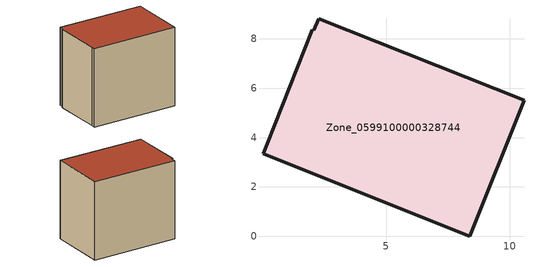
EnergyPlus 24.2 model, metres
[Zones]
Zone_0599100000328744
 floor ground (C_G): 10.58,5.5 8.38,0 0.02,3.34 0.19,3.75 2.01,8.36 2.08,8.35 2.27,8.81 z0.36
 wall outside (C_F): 8.38,0 10.58,5.5 2.27,8.81 2.08,8.35 2.01,8.36 0.19,3.75 0.02,3.34 8.38,0 z0.36:8.36
 roof outside (C_R): 10.58,5.5 2.27,8.81 2.08,8.35 2.01,8.36 0.19,3.75 0.02,3.34 8.38,0 z8.36
[BUILDING]
Pand.0599100000328744: North Axis=0; Terrain=City; Loads Convergence Tolerance Value=0.04; Temperature Convergence Tolerance Value=0.4; Solar Distribution=FullExterior; Maximum Number of Warmup Days=25; Minimum Number of Warmup Days=1
[Site:Location]
Rotterdam.The.Hague.AP_ZH_NLD Design_Conditions: Latitude=51.96; Longitude=4.45; Time Zone=1; Elevation=-4.5
[SITE:GROUNDTEMPERATURE:BUILDINGSURFACE]
18, 18, 18, 18, 18, 18, 18, 18, 18, 18, 18, 18
[MATERIAL] Thermal Absorptance=0.9; Solar Absorptance=0.7; Visible Absorptance=0.7
Name | Roughness | Thickness | Conductivity | Density | Specific Heat
G.TC.1975-1991 | MediumSmooth | 0.15 | 0.288461 | 540 | 1210
F.TC.1975-1991 | Rough | 0.3 | 0.230769 | 1920 | 840
R.TC.1975-1991 | MediumRough | 0.2 | 0.153846 | 1500 | 1000
[CONSTRUCTION]
C_G: G.TC.1975-1991
C_F: F.TC.1975-1991
C_R: R.TC.1975-1991
[ZONE]
Zone_0599100000328744: Type=1; Multiplier=1; Ceiling Height=Autocalculate; Volume=Autocalculate; Floor Area=autocalculate; Part of Total Floor Area=Yes
[ZONEINFILTRATION:DESIGNFLOWRATE]
Infil_Zone_0599100000328744: Zone or ZoneList or Space or SpaceList=Zone_0599100000328744; Schedule=AlwaysOn; Design Flow Rate Calculation Method=Flow/Area; Flow Rate per Floor Area=0.003; Constant Term Coefficient=1; Temperature Term Coefficient=0; Velocity Term Coefficient=0; Velocity Squared Term Coefficient=0
[HVACTEMPLATE:ZONE:IDEALLOADSAIRSYSTEM]
Zone_0599100000328744: Maximum Heating Supply Air Temperature=50; Minimum Cooling Supply Air Temperature=13; Maximum Heating Supply Air Humidity Ratio=0.0156; Minimum Cooling Supply Air Humidity Ratio=0.0077; Heating Limit=NoLimit; Cooling Limit=NoLimit; Dehumidification Control Type=ConstantSensibleHeatRatio; Cooling Sensible Heat Ratio=0.7; Dehumidification Setpoint=60; Humidification Control Type=None; Humidification Setpoint=30; Outdoor Air Method=None; Outdoor Air Flow Rate per Person=0.00944; Outdoor Air Flow Rate per Zone Floor Area=0; Outdoor Air Flow Rate per Zone=0; Demand Controlled Ventilation Type=None; Outdoor Air Economizer Type=NoEconomizer; Heat Recovery Type=None; Sensible Heat Recovery Effectiveness=0.7; Latent Heat Recovery Effectiveness=0.65
[ZONECONTROL:THERMOSTAT]
ThermostatControl_Zone_0599100000328744: Zone or ZoneList=Zone_0599100000328744; Control Type Schedule=DualSetpointControlType; Control 1=Thermostat_Zone_0599100000328744; Temperature Difference Between Cutout And Setpoint=0
[THERMOSTATSETPOINT:DUALSETPOINT]
Thermostat_Zone_0599100000328744: Heating Setpoint Temperature Schedule=HeatingSetpoint_Zone_0599100000328744; Cooling Setpoint Temperature Schedule=CoolingSetpoint_Zone_0599100000328744
[SCHEDULE:COMPACT]
HeatingSetpoint_Zone_0599100000328744: Through: 12/31, For: AllDays, Until: 24:00, 21
CoolingSetpoint_Zone_0599100000328744: Through: 12/31, For: AllDays, Until: 24:00, 24
DualSetpointControlType: Through: 12/31, For: AllDays, Until: 24:00, 4
AlwaysOn: Through: 12/31, For: AllDays, Until: 24:00, 1
